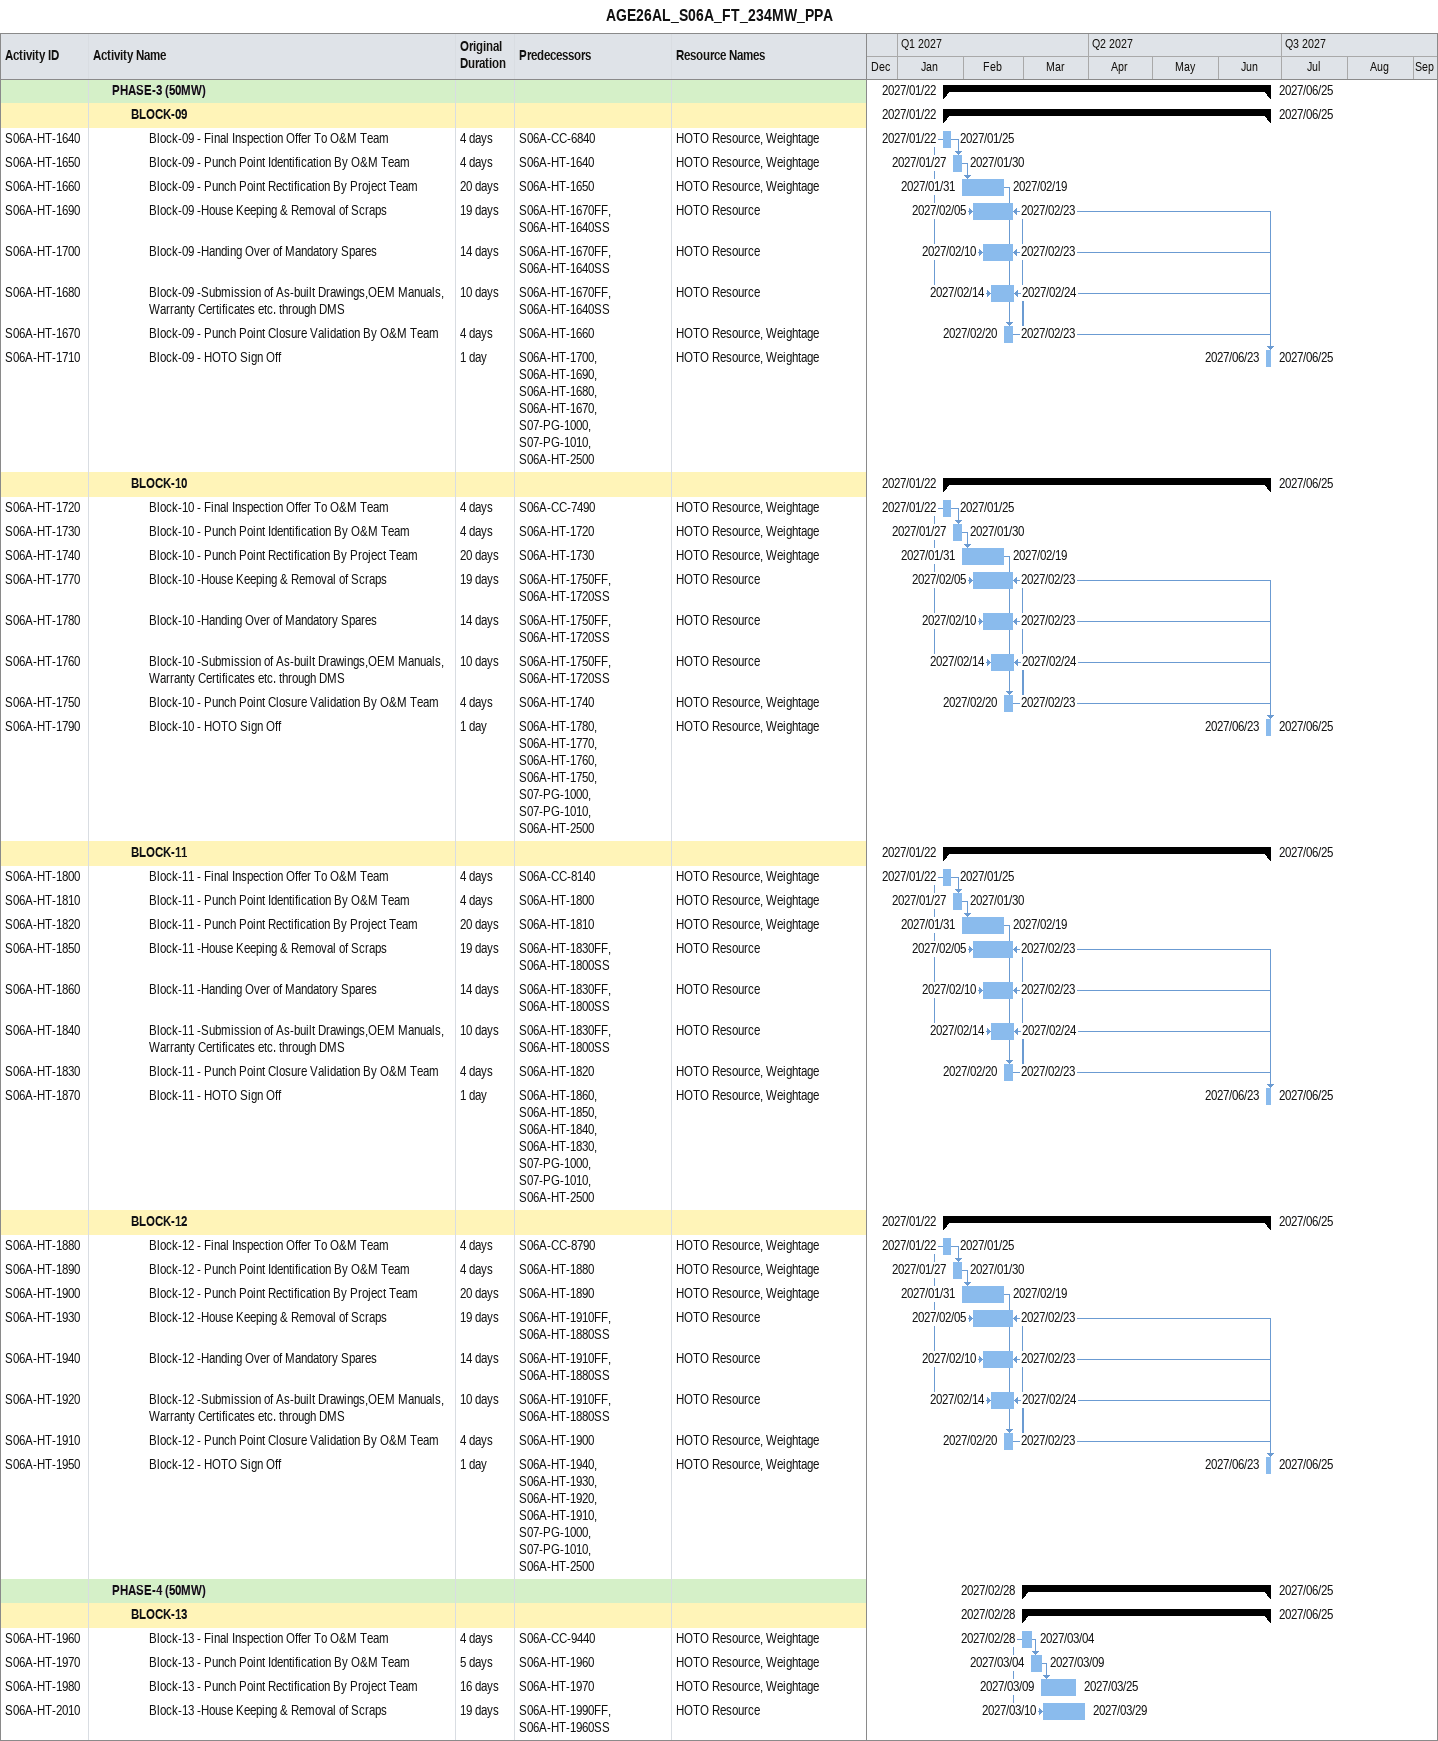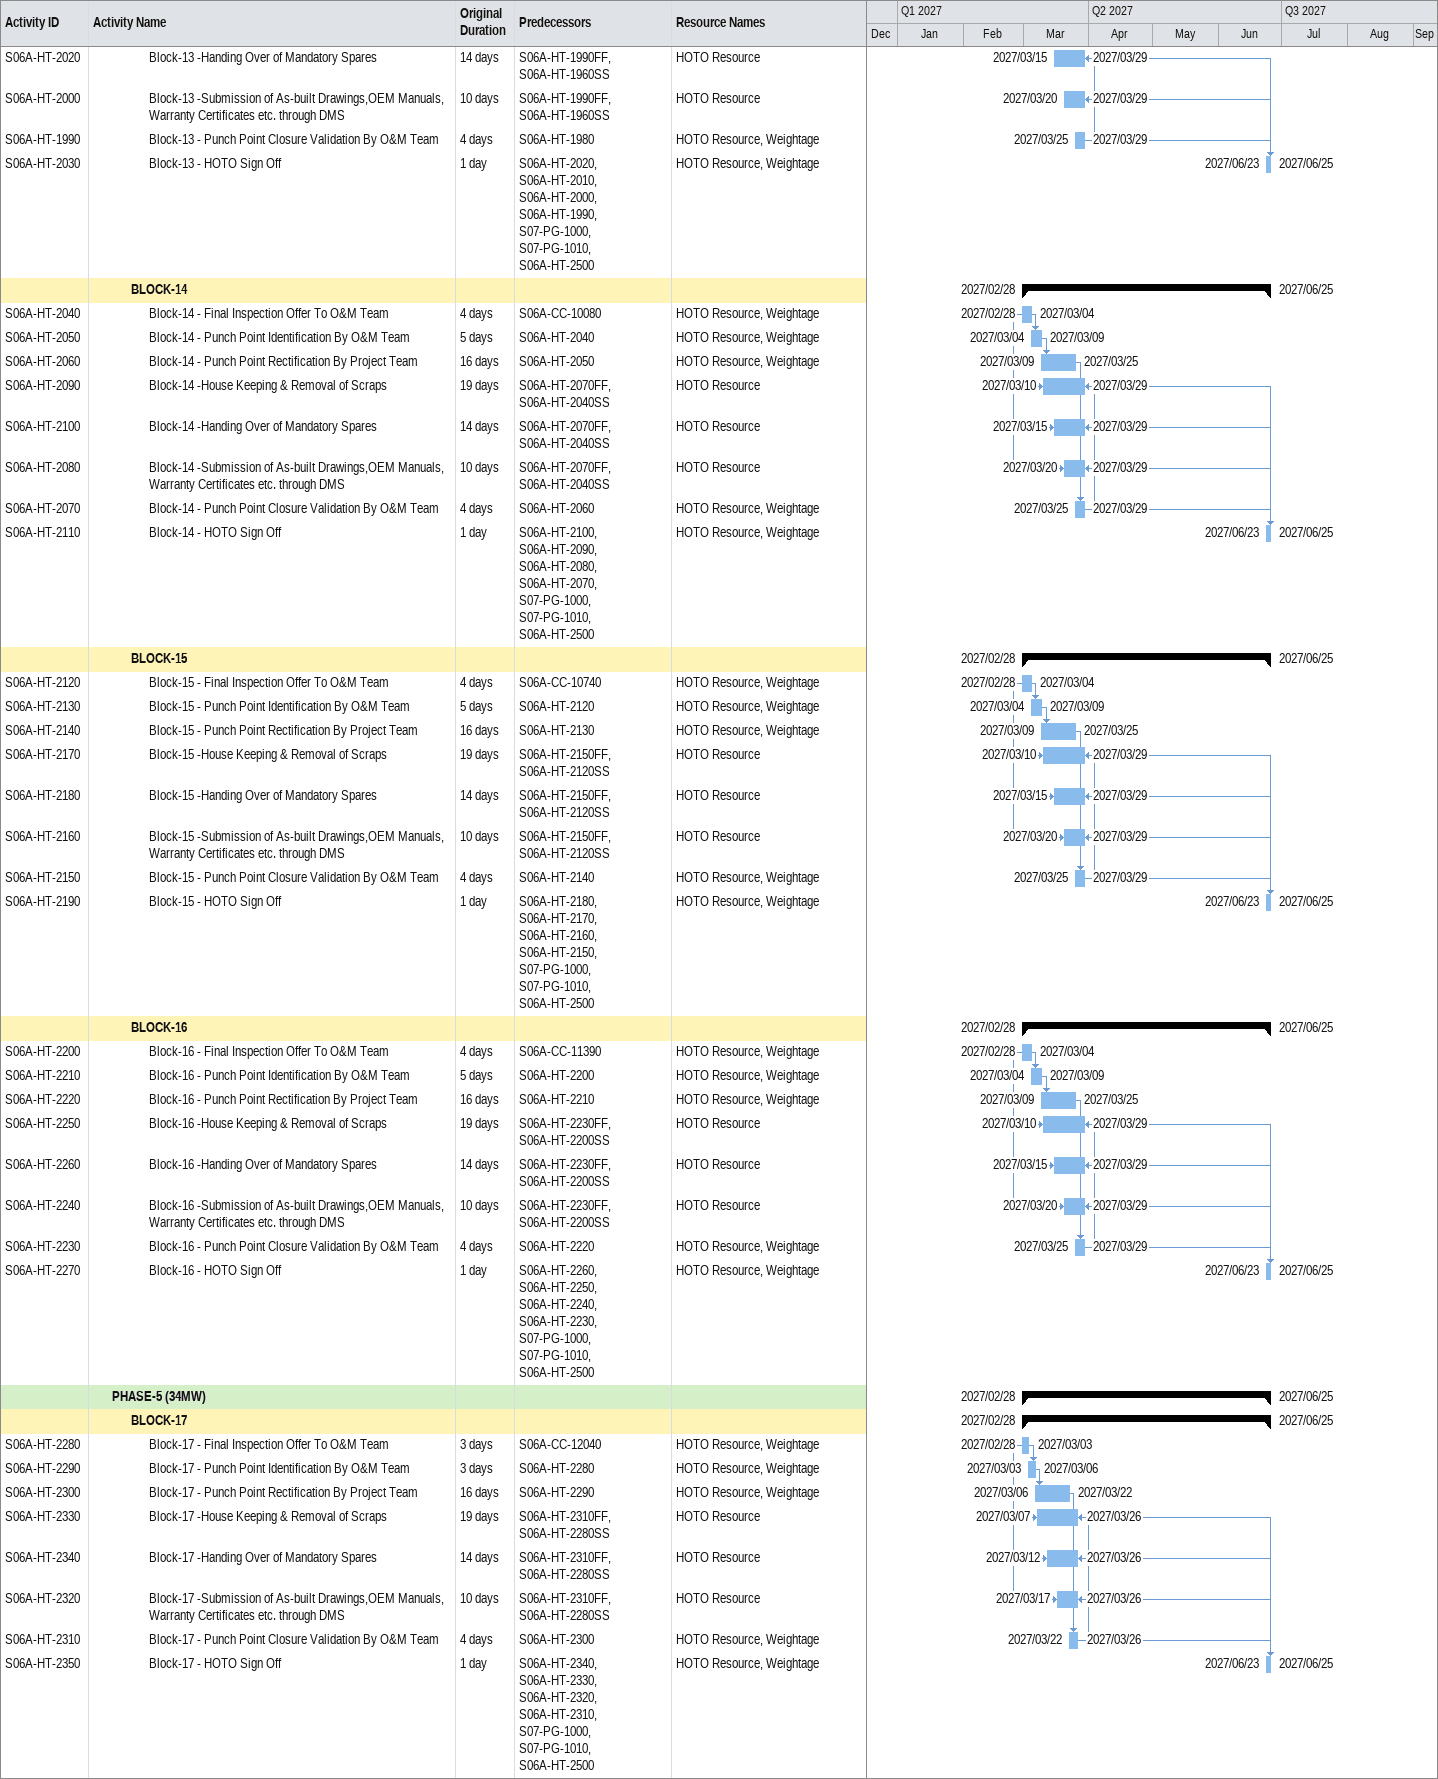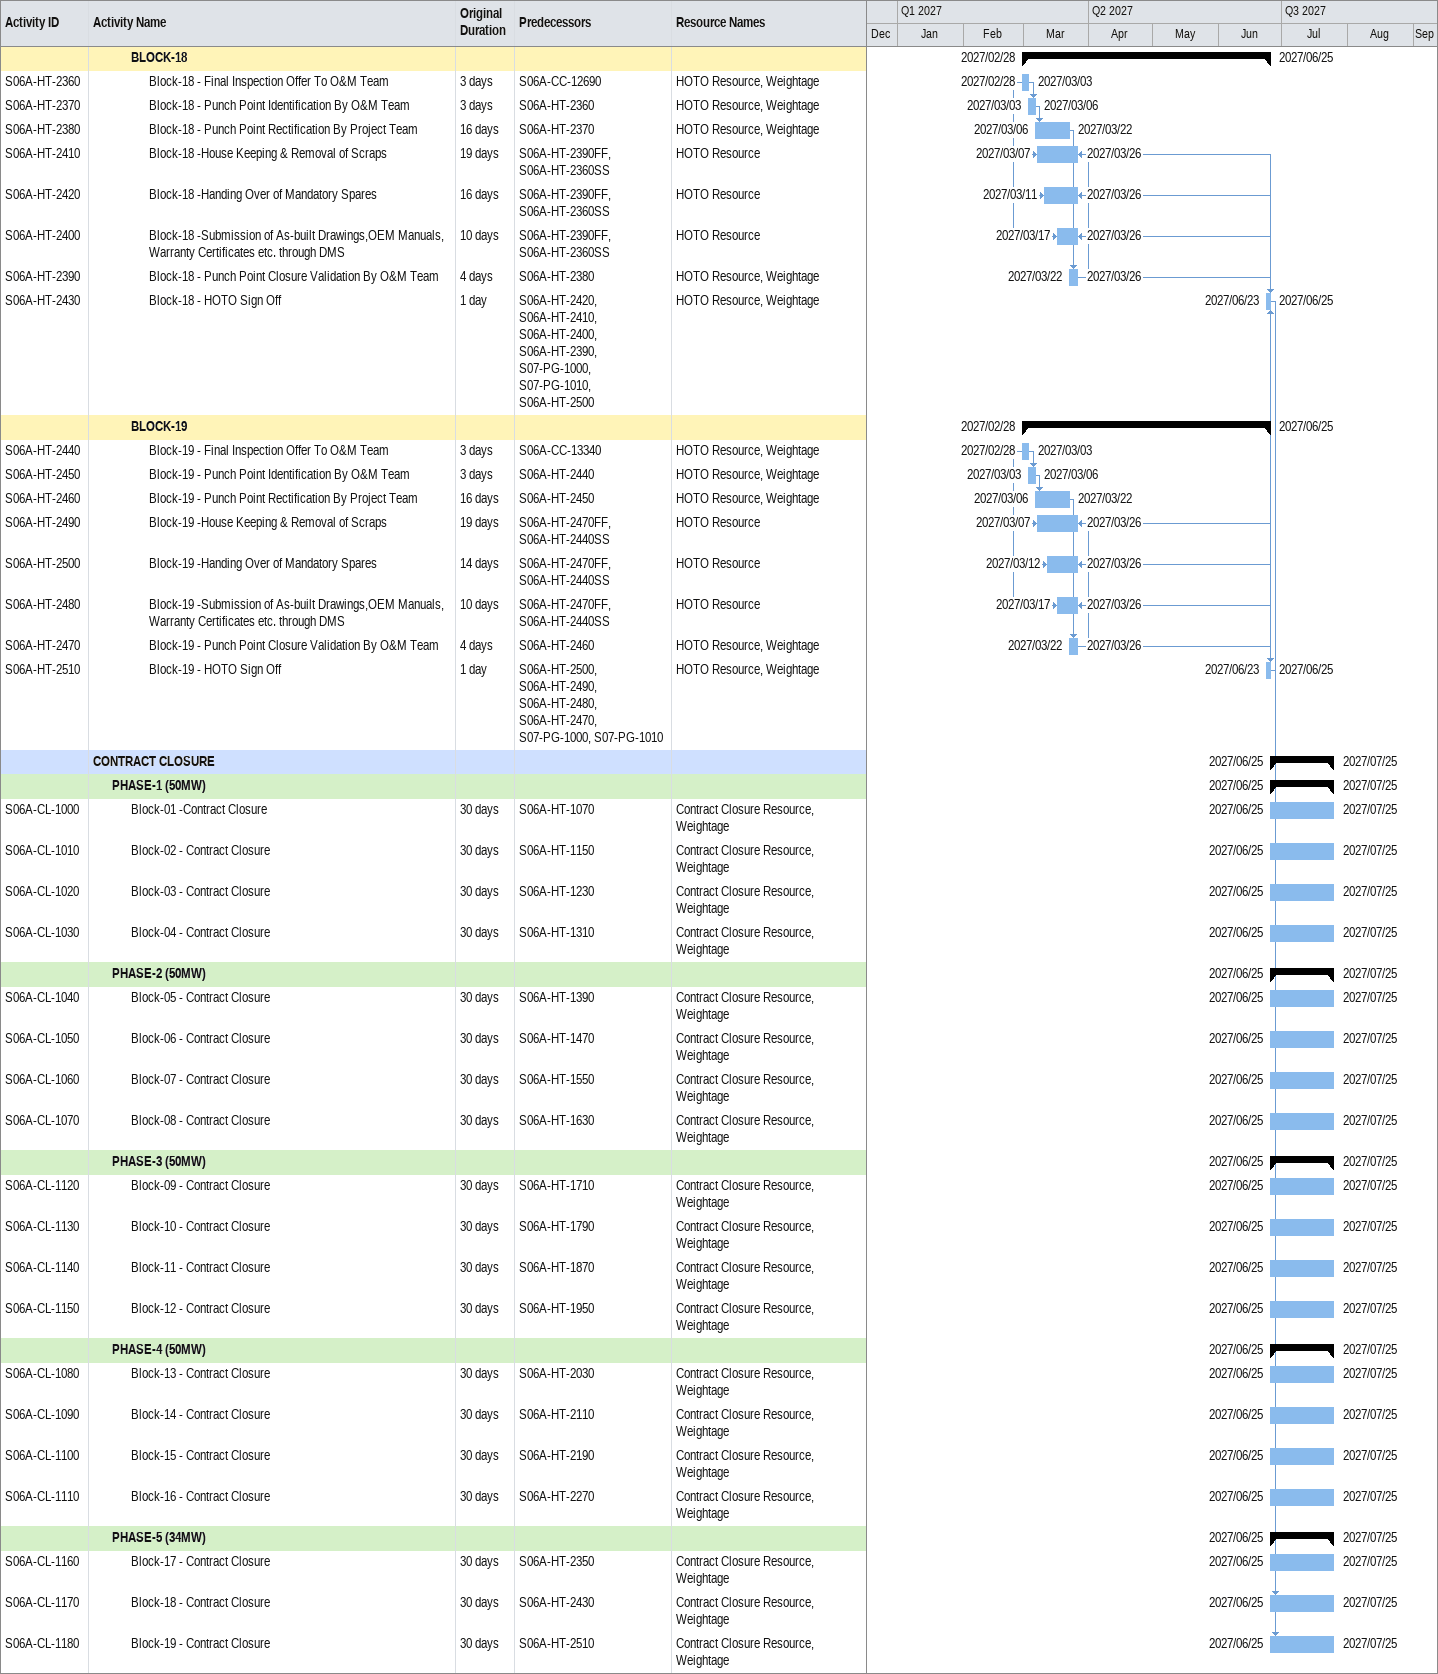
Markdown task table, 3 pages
AGE26AL_S06A_FT_234MW_PPA

| ID | Level | Task | Original duration | Start | Finish | Predecessors | Resources |
|---|---|---|---|---|---|---|---|
|  | 2 | **PHASE-3 (50MW)** |  | 2027-01-22 | 2027-06-25 |  |  |
|  | 3 | **BLOCK-09** |  | 2027-01-22 | 2027-06-25 |  |  |
| S06A-HT-1640 | 4 | Block-09 - Final Inspection Offer To O&M Team | 4d | 2027-01-22 | 2027-01-25 | S06A-CC-6840 | HOTO Resource, Weightage |
| S06A-HT-1650 | 4 | Block-09 - Punch Point Identification By O&M Team | 4d | 2027-01-27 | 2027-01-30 | S06A-HT-1640 | HOTO Resource, Weightage |
| S06A-HT-1660 | 4 | Block-09 - Punch Point Rectification By Project Team | 20d | 2027-01-31 | 2027-02-19 | S06A-HT-1650 | HOTO Resource, Weightage |
| S06A-HT-1690 | 4 | Block-09 -House Keeping & Removal of Scraps | 19d | 2027-02-05 | 2027-02-23 | S06A-HT-1670FF, S06A-HT-1640SS | HOTO Resource |
| S06A-HT-1700 | 4 | Block-09 -Handing Over of Mandatory Spares | 14d | 2027-02-10 | 2027-02-23 | S06A-HT-1670FF, S06A-HT-1640SS | HOTO Resource |
| S06A-HT-1680 | 4 | Block-09 -Submission of As-built Drawings,OEM Manuals, Warranty Certificates etc. through DMS | 10d | 2027-02-14 | 2027-02-24 | S06A-HT-1670FF, S06A-HT-1640SS | HOTO Resource |
| S06A-HT-1670 | 4 | Block-09 - Punch Point Closure Validation By O&M Team | 4d | 2027-02-20 | 2027-02-23 | S06A-HT-1660 | HOTO Resource, Weightage |
| S06A-HT-1710 | 4 | Block-09 - HOTO Sign Off | 1d | 2027-06-23 | 2027-06-25 | S06A-HT-1700, S06A-HT-1690, S06A-HT-1680, S06A-HT-1670, S07-PG-1000, S07-PG-1010, S06A-HT-2500 | HOTO Resource, Weightage |
|  | 3 | **BLOCK-10** |  | 2027-01-22 | 2027-06-25 |  |  |
| S06A-HT-1720 | 4 | Block-10 - Final Inspection Offer To O&M Team | 4d | 2027-01-22 | 2027-01-25 | S06A-CC-7490 | HOTO Resource, Weightage |
| S06A-HT-1730 | 4 | Block-10 - Punch Point Identification By O&M Team | 4d | 2027-01-27 | 2027-01-30 | S06A-HT-1720 | HOTO Resource, Weightage |
| S06A-HT-1740 | 4 | Block-10 - Punch Point Rectification By Project Team | 20d | 2027-01-31 | 2027-02-19 | S06A-HT-1730 | HOTO Resource, Weightage |
| S06A-HT-1770 | 4 | Block-10 -House Keeping & Removal of Scraps | 19d | 2027-02-05 | 2027-02-23 | S06A-HT-1750FF, S06A-HT-1720SS | HOTO Resource |
| S06A-HT-1780 | 4 | Block-10 -Handing Over of Mandatory Spares | 14d | 2027-02-10 | 2027-02-23 | S06A-HT-1750FF, S06A-HT-1720SS | HOTO Resource |
| S06A-HT-1760 | 4 | Block-10 -Submission of As-built Drawings,OEM Manuals, Warranty Certificates etc. through DMS | 10d | 2027-02-14 | 2027-02-24 | S06A-HT-1750FF, S06A-HT-1720SS | HOTO Resource |
| S06A-HT-1750 | 4 | Block-10 - Punch Point Closure Validation By O&M Team | 4d | 2027-02-20 | 2027-02-23 | S06A-HT-1740 | HOTO Resource, Weightage |
| S06A-HT-1790 | 4 | Block-10 - HOTO Sign Off | 1d | 2027-06-23 | 2027-06-25 | S06A-HT-1780, S06A-HT-1770, S06A-HT-1760, S06A-HT-1750, S07-PG-1000, S07-PG-1010, S06A-HT-2500 | HOTO Resource, Weightage |
|  | 3 | **BLOCK-11** |  | 2027-01-22 | 2027-06-25 |  |  |
| S06A-HT-1800 | 4 | Block-11 - Final Inspection Offer To O&M Team | 4d | 2027-01-22 | 2027-01-25 | S06A-CC-8140 | HOTO Resource, Weightage |
| S06A-HT-1810 | 4 | Block-11 - Punch Point Identification By O&M Team | 4d | 2027-01-27 | 2027-01-30 | S06A-HT-1800 | HOTO Resource, Weightage |
| S06A-HT-1820 | 4 | Block-11 - Punch Point Rectification By Project Team | 20d | 2027-01-31 | 2027-02-19 | S06A-HT-1810 | HOTO Resource, Weightage |
| S06A-HT-1850 | 4 | Block-11 -House Keeping & Removal of Scraps | 19d | 2027-02-05 | 2027-02-23 | S06A-HT-1830FF, S06A-HT-1800SS | HOTO Resource |
| S06A-HT-1860 | 4 | Block-11 -Handing Over of Mandatory Spares | 14d | 2027-02-10 | 2027-02-23 | S06A-HT-1830FF, S06A-HT-1800SS | HOTO Resource |
| S06A-HT-1840 | 4 | Block-11 -Submission of As-built Drawings,OEM Manuals, Warranty Certificates etc. through DMS | 10d | 2027-02-14 | 2027-02-24 | S06A-HT-1830FF, S06A-HT-1800SS | HOTO Resource |
| S06A-HT-1830 | 4 | Block-11 - Punch Point Closure Validation By O&M Team | 4d | 2027-02-20 | 2027-02-23 | S06A-HT-1820 | HOTO Resource, Weightage |
| S06A-HT-1870 | 4 | Block-11 - HOTO Sign Off | 1d | 2027-06-23 | 2027-06-25 | S06A-HT-1860, S06A-HT-1850, S06A-HT-1840, S06A-HT-1830, S07-PG-1000, S07-PG-1010, S06A-HT-2500 | HOTO Resource, Weightage |
|  | 3 | **BLOCK-12** |  | 2027-01-22 | 2027-06-25 |  |  |
| S06A-HT-1880 | 4 | Block-12 - Final Inspection Offer To O&M Team | 4d | 2027-01-22 | 2027-01-25 | S06A-CC-8790 | HOTO Resource, Weightage |
| S06A-HT-1890 | 4 | Block-12 - Punch Point Identification By O&M Team | 4d | 2027-01-27 | 2027-01-30 | S06A-HT-1880 | HOTO Resource, Weightage |
| S06A-HT-1900 | 4 | Block-12 - Punch Point Rectification By Project Team | 20d | 2027-01-31 | 2027-02-19 | S06A-HT-1890 | HOTO Resource, Weightage |
| S06A-HT-1930 | 4 | Block-12 -House Keeping & Removal of Scraps | 19d | 2027-02-05 | 2027-02-23 | S06A-HT-1910FF, S06A-HT-1880SS | HOTO Resource |
| S06A-HT-1940 | 4 | Block-12 -Handing Over of Mandatory Spares | 14d | 2027-02-10 | 2027-02-23 | S06A-HT-1910FF, S06A-HT-1880SS | HOTO Resource |
| S06A-HT-1920 | 4 | Block-12 -Submission of As-built Drawings,OEM Manuals, Warranty Certificates etc. through DMS | 10d | 2027-02-14 | 2027-02-24 | S06A-HT-1910FF, S06A-HT-1880SS | HOTO Resource |
| S06A-HT-1910 | 4 | Block-12 - Punch Point Closure Validation By O&M Team | 4d | 2027-02-20 | 2027-02-23 | S06A-HT-1900 | HOTO Resource, Weightage |
| S06A-HT-1950 | 4 | Block-12 - HOTO Sign Off | 1d | 2027-06-23 | 2027-06-25 | S06A-HT-1940, S06A-HT-1930, S06A-HT-1920, S06A-HT-1910, S07-PG-1000, S07-PG-1010, S06A-HT-2500 | HOTO Resource, Weightage |
|  | 2 | **PHASE-4 (50MW)** |  | 2027-02-28 | 2027-06-25 |  |  |
|  | 3 | **BLOCK-13** |  | 2027-02-28 | 2027-06-25 |  |  |
| S06A-HT-1960 | 4 | Block-13 - Final Inspection Offer To O&M Team | 4d | 2027-02-28 | 2027-03-04 | S06A-CC-9440 | HOTO Resource, Weightage |
| S06A-HT-1970 | 4 | Block-13 - Punch Point Identification By O&M Team | 5d | 2027-03-04 | 2027-03-09 | S06A-HT-1960 | HOTO Resource, Weightage |
| S06A-HT-1980 | 4 | Block-13 - Punch Point Rectification By Project Team | 16d | 2027-03-09 | 2027-03-25 | S06A-HT-1970 | HOTO Resource, Weightage |
| S06A-HT-2010 | 4 | Block-13 -House Keeping & Removal of Scraps | 19d | 2027-03-10 | 2027-03-29 | S06A-HT-1990FF, S06A-HT-1960SS | HOTO Resource |
| S06A-HT-2020 | 4 | Block-13 -Handing Over of Mandatory Spares | 14d | 2027-03-15 | 2027-03-29 | S06A-HT-1990FF, S06A-HT-1960SS | HOTO Resource |
| S06A-HT-2000 | 4 | Block-13 -Submission of As-built Drawings,OEM Manuals, Warranty Certificates etc. through DMS | 10d | 2027-03-20 | 2027-03-29 | S06A-HT-1990FF, S06A-HT-1960SS | HOTO Resource |
| S06A-HT-1990 | 4 | Block-13 - Punch Point Closure Validation By O&M Team | 4d | 2027-03-25 | 2027-03-29 | S06A-HT-1980 | HOTO Resource, Weightage |
| S06A-HT-2030 | 4 | Block-13 - HOTO Sign Off | 1d | 2027-06-23 | 2027-06-25 | S06A-HT-2020, S06A-HT-2010, S06A-HT-2000, S06A-HT-1990, S07-PG-1000, S07-PG-1010, S06A-HT-2500 | HOTO Resource, Weightage |
|  | 3 | **BLOCK-14** |  | 2027-02-28 | 2027-06-25 |  |  |
| S06A-HT-2040 | 4 | Block-14 - Final Inspection Offer To O&M Team | 4d | 2027-02-28 | 2027-03-04 | S06A-CC-10080 | HOTO Resource, Weightage |
| S06A-HT-2050 | 4 | Block-14 - Punch Point Identification By O&M Team | 5d | 2027-03-04 | 2027-03-09 | S06A-HT-2040 | HOTO Resource, Weightage |
| S06A-HT-2060 | 4 | Block-14 - Punch Point Rectification By Project Team | 16d | 2027-03-09 | 2027-03-25 | S06A-HT-2050 | HOTO Resource, Weightage |
| S06A-HT-2090 | 4 | Block-14 -House Keeping & Removal of Scraps | 19d | 2027-03-10 | 2027-03-29 | S06A-HT-2070FF, S06A-HT-2040SS | HOTO Resource |
| S06A-HT-2100 | 4 | Block-14 -Handing Over of Mandatory Spares | 14d | 2027-03-15 | 2027-03-29 | S06A-HT-2070FF, S06A-HT-2040SS | HOTO Resource |
| S06A-HT-2080 | 4 | Block-14 -Submission of As-built Drawings,OEM Manuals, Warranty Certificates etc. through DMS | 10d | 2027-03-20 | 2027-03-29 | S06A-HT-2070FF, S06A-HT-2040SS | HOTO Resource |
| S06A-HT-2070 | 4 | Block-14 - Punch Point Closure Validation By O&M Team | 4d | 2027-03-25 | 2027-03-29 | S06A-HT-2060 | HOTO Resource, Weightage |
| S06A-HT-2110 | 4 | Block-14 - HOTO Sign Off | 1d | 2027-06-23 | 2027-06-25 | S06A-HT-2100, S06A-HT-2090, S06A-HT-2080, S06A-HT-2070, S07-PG-1000, S07-PG-1010, S06A-HT-2500 | HOTO Resource, Weightage |
|  | 3 | **BLOCK-15** |  | 2027-02-28 | 2027-06-25 |  |  |
| S06A-HT-2120 | 4 | Block-15 - Final Inspection Offer To O&M Team | 4d | 2027-02-28 | 2027-03-04 | S06A-CC-10740 | HOTO Resource, Weightage |
| S06A-HT-2130 | 4 | Block-15 - Punch Point Identification By O&M Team | 5d | 2027-03-04 | 2027-03-09 | S06A-HT-2120 | HOTO Resource, Weightage |
| S06A-HT-2140 | 4 | Block-15 - Punch Point Rectification By Project Team | 16d | 2027-03-09 | 2027-03-25 | S06A-HT-2130 | HOTO Resource, Weightage |
| S06A-HT-2170 | 4 | Block-15 -House Keeping & Removal of Scraps | 19d | 2027-03-10 | 2027-03-29 | S06A-HT-2150FF, S06A-HT-2120SS | HOTO Resource |
| S06A-HT-2180 | 4 | Block-15 -Handing Over of Mandatory Spares | 14d | 2027-03-15 | 2027-03-29 | S06A-HT-2150FF, S06A-HT-2120SS | HOTO Resource |
| S06A-HT-2160 | 4 | Block-15 -Submission of As-built Drawings,OEM Manuals, Warranty Certificates etc. through DMS | 10d | 2027-03-20 | 2027-03-29 | S06A-HT-2150FF, S06A-HT-2120SS | HOTO Resource |
| S06A-HT-2150 | 4 | Block-15 - Punch Point Closure Validation By O&M Team | 4d | 2027-03-25 | 2027-03-29 | S06A-HT-2140 | HOTO Resource, Weightage |
| S06A-HT-2190 | 4 | Block-15 - HOTO Sign Off | 1d | 2027-06-23 | 2027-06-25 | S06A-HT-2180, S06A-HT-2170, S06A-HT-2160, S06A-HT-2150, S07-PG-1000, S07-PG-1010, S06A-HT-2500 | HOTO Resource, Weightage |
|  | 3 | **BLOCK-16** |  | 2027-02-28 | 2027-06-25 |  |  |
| S06A-HT-2200 | 4 | Block-16 - Final Inspection Offer To O&M Team | 4d | 2027-02-28 | 2027-03-04 | S06A-CC-11390 | HOTO Resource, Weightage |
| S06A-HT-2210 | 4 | Block-16 - Punch Point Identification By O&M Team | 5d | 2027-03-04 | 2027-03-09 | S06A-HT-2200 | HOTO Resource, Weightage |
| S06A-HT-2220 | 4 | Block-16 - Punch Point Rectification By Project Team | 16d | 2027-03-09 | 2027-03-25 | S06A-HT-2210 | HOTO Resource, Weightage |
| S06A-HT-2250 | 4 | Block-16 -House Keeping & Removal of Scraps | 19d | 2027-03-10 | 2027-03-29 | S06A-HT-2230FF, S06A-HT-2200SS | HOTO Resource |
| S06A-HT-2260 | 4 | Block-16 -Handing Over of Mandatory Spares | 14d | 2027-03-15 | 2027-03-29 | S06A-HT-2230FF, S06A-HT-2200SS | HOTO Resource |
| S06A-HT-2240 | 4 | Block-16 -Submission of As-built Drawings,OEM Manuals, Warranty Certificates etc. through DMS | 10d | 2027-03-20 | 2027-03-29 | S06A-HT-2230FF, S06A-HT-2200SS | HOTO Resource |
| S06A-HT-2230 | 4 | Block-16 - Punch Point Closure Validation By O&M Team | 4d | 2027-03-25 | 2027-03-29 | S06A-HT-2220 | HOTO Resource, Weightage |
| S06A-HT-2270 | 4 | Block-16 - HOTO Sign Off | 1d | 2027-06-23 | 2027-06-25 | S06A-HT-2260, S06A-HT-2250, S06A-HT-2240, S06A-HT-2230, S07-PG-1000, S07-PG-1010, S06A-HT-2500 | HOTO Resource, Weightage |
|  | 2 | **PHASE-5 (34MW)** |  | 2027-02-28 | 2027-06-25 |  |  |
|  | 3 | **BLOCK-17** |  | 2027-02-28 | 2027-06-25 |  |  |
| S06A-HT-2280 | 4 | Block-17 - Final Inspection Offer To O&M Team | 3d | 2027-02-28 | 2027-03-03 | S06A-CC-12040 | HOTO Resource, Weightage |
| S06A-HT-2290 | 4 | Block-17 - Punch Point Identification By O&M Team | 3d | 2027-03-03 | 2027-03-06 | S06A-HT-2280 | HOTO Resource, Weightage |
| S06A-HT-2300 | 4 | Block-17 - Punch Point Rectification By Project Team | 16d | 2027-03-06 | 2027-03-22 | S06A-HT-2290 | HOTO Resource, Weightage |
| S06A-HT-2330 | 4 | Block-17 -House Keeping & Removal of Scraps | 19d | 2027-03-07 | 2027-03-26 | S06A-HT-2310FF, S06A-HT-2280SS | HOTO Resource |
| S06A-HT-2340 | 4 | Block-17 -Handing Over of Mandatory Spares | 14d | 2027-03-12 | 2027-03-26 | S06A-HT-2310FF, S06A-HT-2280SS | HOTO Resource |
| S06A-HT-2320 | 4 | Block-17 -Submission of As-built Drawings,OEM Manuals, Warranty Certificates etc. through DMS | 10d | 2027-03-17 | 2027-03-26 | S06A-HT-2310FF, S06A-HT-2280SS | HOTO Resource |
| S06A-HT-2310 | 4 | Block-17 - Punch Point Closure Validation By O&M Team | 4d | 2027-03-22 | 2027-03-26 | S06A-HT-2300 | HOTO Resource, Weightage |
| S06A-HT-2350 | 4 | Block-17 - HOTO Sign Off | 1d | 2027-06-23 | 2027-06-25 | S06A-HT-2340, S06A-HT-2330, S06A-HT-2320, S06A-HT-2310, S07-PG-1000, S07-PG-1010, S06A-HT-2500 | HOTO Resource, Weightage |
|  | 3 | **BLOCK-18** |  | 2027-02-28 | 2027-06-25 |  |  |
| S06A-HT-2360 | 4 | Block-18 - Final Inspection Offer To O&M Team | 3d | 2027-02-28 | 2027-03-03 | S06A-CC-12690 | HOTO Resource, Weightage |
| S06A-HT-2370 | 4 | Block-18 - Punch Point Identification By O&M Team | 3d | 2027-03-03 | 2027-03-06 | S06A-HT-2360 | HOTO Resource, Weightage |
| S06A-HT-2380 | 4 | Block-18 - Punch Point Rectification By Project Team | 16d | 2027-03-06 | 2027-03-22 | S06A-HT-2370 | HOTO Resource, Weightage |
| S06A-HT-2410 | 4 | Block-18 -House Keeping & Removal of Scraps | 19d | 2027-03-07 | 2027-03-26 | S06A-HT-2390FF, S06A-HT-2360SS | HOTO Resource |
| S06A-HT-2420 | 4 | Block-18 -Handing Over of Mandatory Spares | 16d | 2027-03-11 | 2027-03-26 | S06A-HT-2390FF, S06A-HT-2360SS | HOTO Resource |
| S06A-HT-2400 | 4 | Block-18 -Submission of As-built Drawings,OEM Manuals, Warranty Certificates etc. through DMS | 10d | 2027-03-17 | 2027-03-26 | S06A-HT-2390FF, S06A-HT-2360SS | HOTO Resource |
| S06A-HT-2390 | 4 | Block-18 - Punch Point Closure Validation By O&M Team | 4d | 2027-03-22 | 2027-03-26 | S06A-HT-2380 | HOTO Resource, Weightage |
| S06A-HT-2430 | 4 | Block-18 - HOTO Sign Off | 1d | 2027-06-23 | 2027-06-25 | S06A-HT-2420, S06A-HT-2410, S06A-HT-2400, S06A-HT-2390, S07-PG-1000, S07-PG-1010, S06A-HT-2500 | HOTO Resource, Weightage |
|  | 3 | **BLOCK-19** |  | 2027-02-28 | 2027-06-25 |  |  |
| S06A-HT-2440 | 4 | Block-19 - Final Inspection Offer To O&M Team | 3d | 2027-02-28 | 2027-03-03 | S06A-CC-13340 | HOTO Resource, Weightage |
| S06A-HT-2450 | 4 | Block-19 - Punch Point Identification By O&M Team | 3d | 2027-03-03 | 2027-03-06 | S06A-HT-2440 | HOTO Resource, Weightage |
| S06A-HT-2460 | 4 | Block-19 - Punch Point Rectification By Project Team | 16d | 2027-03-06 | 2027-03-22 | S06A-HT-2450 | HOTO Resource, Weightage |
| S06A-HT-2490 | 4 | Block-19 -House Keeping & Removal of Scraps | 19d | 2027-03-07 | 2027-03-26 | S06A-HT-2470FF, S06A-HT-2440SS | HOTO Resource |
| S06A-HT-2500 | 4 | Block-19 -Handing Over of Mandatory Spares | 14d | 2027-03-12 | 2027-03-26 | S06A-HT-2470FF, S06A-HT-2440SS | HOTO Resource |
| S06A-HT-2480 | 4 | Block-19 -Submission of As-built Drawings,OEM Manuals, Warranty Certificates etc. through DMS | 10d | 2027-03-17 | 2027-03-26 | S06A-HT-2470FF, S06A-HT-2440SS | HOTO Resource |
| S06A-HT-2470 | 4 | Block-19 - Punch Point Closure Validation By O&M Team | 4d | 2027-03-22 | 2027-03-26 | S06A-HT-2460 | HOTO Resource, Weightage |
| S06A-HT-2510 | 4 | Block-19 - HOTO Sign Off | 1d | 2027-06-23 | 2027-06-25 | S06A-HT-2500, S06A-HT-2490, S06A-HT-2480, S06A-HT-2470, S07-PG-1000, S07-PG-1010 | HOTO Resource, Weightage |
|  | 1 | **CONTRACT CLOSURE** |  | 2027-06-25 | 2027-07-25 |  |  |
|  | 2 | **PHASE-1 (50MW)** |  | 2027-06-25 | 2027-07-25 |  |  |
| S06A-CL-1000 | 3 | Block-01 -Contract Closure | 30d | 2027-06-25 | 2027-07-25 | S06A-HT-1070 | Contract Closure Resource, Weightage |
| S06A-CL-1010 | 3 | Block-02 - Contract Closure | 30d | 2027-06-25 | 2027-07-25 | S06A-HT-1150 | Contract Closure Resource, Weightage |
| S06A-CL-1020 | 3 | Block-03 - Contract Closure | 30d | 2027-06-25 | 2027-07-25 | S06A-HT-1230 | Contract Closure Resource, Weightage |
| S06A-CL-1030 | 3 | Block-04 - Contract Closure | 30d | 2027-06-25 | 2027-07-25 | S06A-HT-1310 | Contract Closure Resource, Weightage |
|  | 2 | **PHASE-2 (50MW)** |  | 2027-06-25 | 2027-07-25 |  |  |
| S06A-CL-1040 | 3 | Block-05 - Contract Closure | 30d | 2027-06-25 | 2027-07-25 | S06A-HT-1390 | Contract Closure Resource, Weightage |
| S06A-CL-1050 | 3 | Block-06 - Contract Closure | 30d | 2027-06-25 | 2027-07-25 | S06A-HT-1470 | Contract Closure Resource, Weightage |
| S06A-CL-1060 | 3 | Block-07 - Contract Closure | 30d | 2027-06-25 | 2027-07-25 | S06A-HT-1550 | Contract Closure Resource, Weightage |
| S06A-CL-1070 | 3 | Block-08 - Contract Closure | 30d | 2027-06-25 | 2027-07-25 | S06A-HT-1630 | Contract Closure Resource, Weightage |
|  | 2 | **PHASE-3 (50MW)** |  | 2027-06-25 | 2027-07-25 |  |  |
| S06A-CL-1120 | 3 | Block-09 - Contract Closure | 30d | 2027-06-25 | 2027-07-25 | S06A-HT-1710 | Contract Closure Resource, Weightage |
| S06A-CL-1130 | 3 | Block-10 - Contract Closure | 30d | 2027-06-25 | 2027-07-25 | S06A-HT-1790 | Contract Closure Resource, Weightage |
| S06A-CL-1140 | 3 | Block-11 - Contract Closure | 30d | 2027-06-25 | 2027-07-25 | S06A-HT-1870 | Contract Closure Resource, Weightage |
| S06A-CL-1150 | 3 | Block-12 - Contract Closure | 30d | 2027-06-25 | 2027-07-25 | S06A-HT-1950 | Contract Closure Resource, Weightage |
|  | 2 | **PHASE-4 (50MW)** |  | 2027-06-25 | 2027-07-25 |  |  |
| S06A-CL-1080 | 3 | Block-13 - Contract Closure | 30d | 2027-06-25 | 2027-07-25 | S06A-HT-2030 | Contract Closure Resource, Weightage |
| S06A-CL-1090 | 3 | Block-14 - Contract Closure | 30d | 2027-06-25 | 2027-07-25 | S06A-HT-2110 | Contract Closure Resource, Weightage |
| S06A-CL-1100 | 3 | Block-15 - Contract Closure | 30d | 2027-06-25 | 2027-07-25 | S06A-HT-2190 | Contract Closure Resource, Weightage |
| S06A-CL-1110 | 3 | Block-16 - Contract Closure | 30d | 2027-06-25 | 2027-07-25 | S06A-HT-2270 | Contract Closure Resource, Weightage |
|  | 2 | **PHASE-5 (34MW)** |  | 2027-06-25 | 2027-07-25 |  |  |
| S06A-CL-1160 | 3 | Block-17 - Contract Closure | 30d | 2027-06-25 | 2027-07-25 | S06A-HT-2350 | Contract Closure Resource, Weightage |
| S06A-CL-1170 | 3 | Block-18 - Contract Closure | 30d | 2027-06-25 | 2027-07-25 | S06A-HT-2430 | Contract Closure Resource, Weightage |
| S06A-CL-1180 | 3 | Block-19 - Contract Closure | 30d | 2027-06-25 | 2027-07-25 | S06A-HT-2510 | Contract Closure Resource, Weightage |
